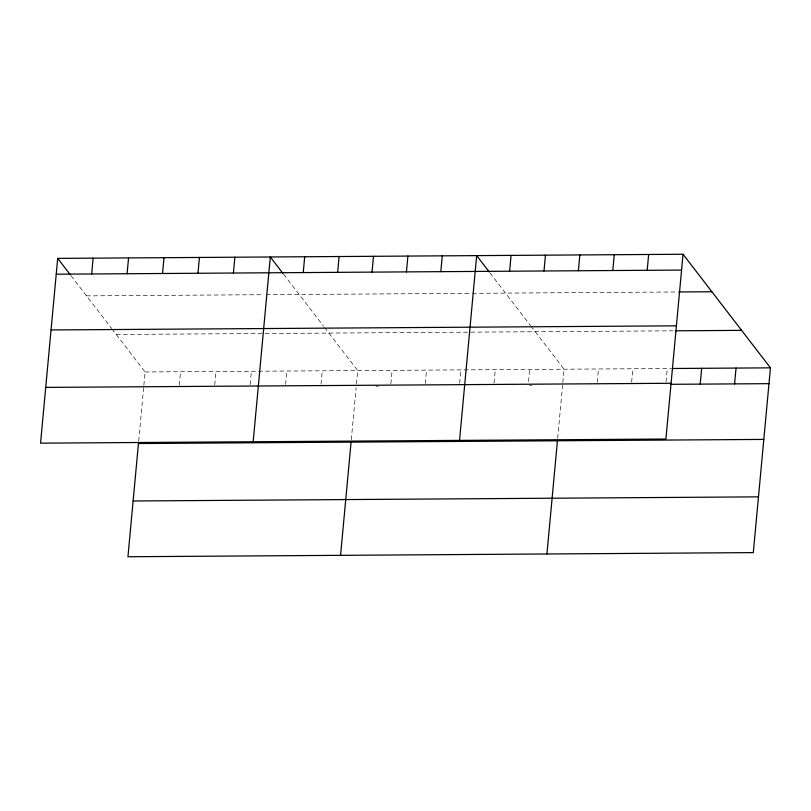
<?xml version="1.0" encoding="UTF-8"?>
<svg xmlns="http://www.w3.org/2000/svg" width="811" height="811" viewBox="0 0 811 811"><rect width="100%" height="100%" fill="white"/><g stroke="black" fill="none" stroke-linecap="round" stroke-linejoin="round"><path stroke-width="0.61" stroke-dasharray="4.05 3.04" d="M138.681 441.113L143.628 387.78M143.851 385.347L145.088 371.965L112.435 329.54M179.292 385.113L180.529 371.732M214.722 384.88L215.969 371.499M250.163 384.647L251.4 371.266M285.594 384.414L286.841 371.032M321.034 384.181L322.281 370.799M351.295 439.714L356.13 387.597M356.475 383.948L357.712 370.566L324.299 327.147M390.872 383.725L392.108 370.343M425.258 383.502L426.505 370.12M459.655 383.268L460.901 369.887M494.051 383.045L495.288 369.664M528.559 381.596L529.684 369.441M557.664 438.356L562.611 385.022M562.844 382.589L564.081 369.208L531.428 326.772M597.231 382.366L598.477 368.985M631.627 382.133L632.874 368.752M666.024 381.91L667.271 368.529M86.534 295.863L263.717 294.697M266.251 294.687L471.13 293.329M472.357 293.329L677.499 291.97M116.247 334.487L672.816 330.817M145.088 371.965L670.95 368.508M375.899 386.249L378.362 386.239M529.451 385.245L531.904 385.225M489.996 272.922L530.668 325.789M283.627 274.28L323.538 326.154M71.003 275.679L111.675 328.546"/><path stroke-width="1.22" d="M57.693 258.385L40.55 443.151L665.912 439.035L683.044 254.259L57.693 258.385L70.263 274.726M91.663 273.966L93.123 258.151M127.094 273.733L128.564 257.918M162.535 273.5L164.004 257.685M197.975 273.266L199.435 257.452M233.406 273.033L234.876 257.219M253.174 441.752L270.316 256.986L282.887 273.317M303.243 272.567L304.703 256.752M337.64 272.344L339.099 256.529M340.569 555.332L351.072 442.137M372.026 272.111L373.496 256.296M406.423 271.888L407.892 256.073M440.819 271.665L442.289 255.85M459.543 440.393L476.675 255.617L489.256 271.959M509.612 271.209L511.072 255.394M543.999 270.986L545.468 255.171M546.938 553.974L557.441 440.779M578.395 270.752L579.865 254.938M612.792 270.529L614.262 254.715M647.188 270.306L648.658 254.492M700.197 384.12L701.657 368.306M734.584 383.887L736.053 368.072M683.044 254.259L770.45 367.849L753.307 552.615L127.956 556.741L138.448 443.536L763.81 439.42M56.223 274.199L681.585 270.073M678.726 291.96L711.896 291.747M51.052 329.955L676.404 325.829M675.279 330.807L741.609 330.361M672.177 368.498L770.45 367.849M45.72 387.394L671.082 383.279M670.717 384.313L768.98 383.664M133.126 500.985L758.478 496.859"/></g></svg>
